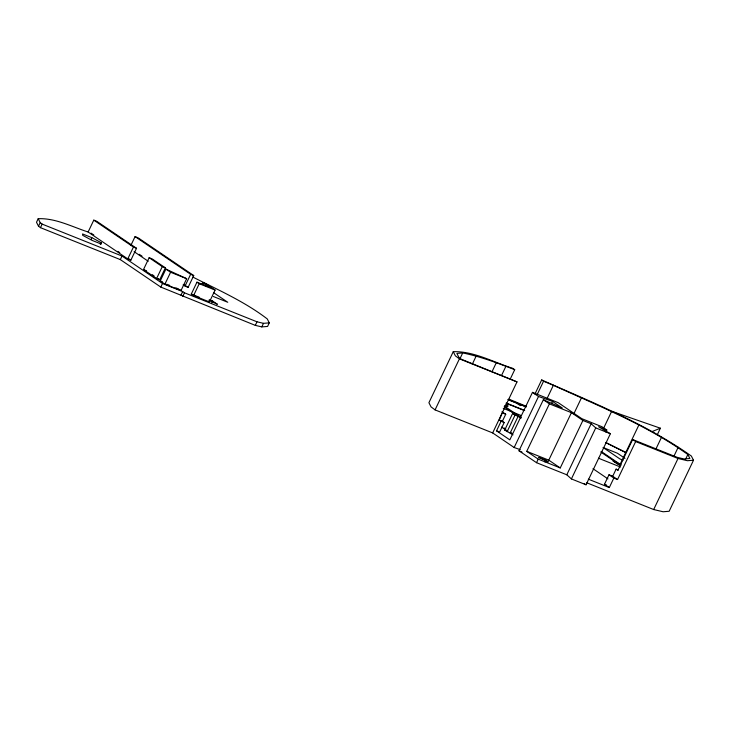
<?xml version="1.0" encoding="UTF-8"?>
<svg xmlns="http://www.w3.org/2000/svg" width="730" height="730" viewBox="0 0 730 730"><rect width="100%" height="100%" fill="white"/><g stroke="black" fill="none" stroke-linecap="round" stroke-linejoin="round"><path stroke-width="1.09" d="M88.12 232.003L93.787 220.141L96.716 221.263L136.528 248.282L130.862 260.154L127.768 258.913L88.12 232.003C71.878 226.738 55.535 218.005 38.197 218.699L36.5 222.267L38.508 226.209L40.46 227.669L120.313 259.597L160.792 287.072L255.299 325.37L261.796 326.894L267.582 326.438L269.279 322.879L267.271 318.937C244.596 301.536 218.142 289.974 192.82 277.044M38.508 226.209L40.205 222.65L38.197 218.699M40.46 227.669L42.157 224.11L40.205 222.65M90.995 239.44L91.843 237.661L101.187 242.707L101.26 244.048L91.989 240.343L82.645 235.297L82.572 233.956L91.843 237.661M100.338 244.486L101.187 242.707M120.313 259.597L122.01 256.038L42.157 224.11M130.825 245.508L135.068 236.611L138.335 237.962L193.733 275.566L188.075 287.428L183.102 284.919M127.768 258.913L133.435 247.05L93.787 220.141M143.482 269.58L149.139 257.708L152.232 258.94L165.372 267.855L159.706 279.727L156.621 278.495L143.482 269.58L146.566 270.812M156.621 278.495L162.279 266.623L149.139 257.708M160.244 280.95L165.902 269.087L186.661 278.687L181.004 290.558L164.925 284.134L160.244 280.95L162.306 281.78M160.792 287.072L162.489 283.505L122.01 256.038M164.925 284.134L170.592 272.263L165.902 269.087M184.982 286.196L190.639 274.325L135.068 236.611M180.967 295.139L182.664 291.58L162.489 283.505M182.783 296.371L184.48 292.812L182.664 291.58M202.73 282.528L205.814 283.76L215.094 290.056L209.437 301.928L193.569 295.586L191.296 294.044L196.963 282.172L209.738 287.282L202.73 282.528L201.781 284.508M193.569 295.586L199.226 283.714L196.963 282.172M211.727 302.795L212.576 301.015L209.483 299.774M255.299 325.37L256.996 321.802L263.493 323.335L269.279 322.879M261.796 326.894L263.493 323.335M510.37 378.797L514.705 369.699L512.624 368.285C493.243 362.144 473.943 351.13 453.257 351.668L428.911 402.704L431.038 406.884L435.071 409.895L492.659 432.926L514.166 447.517L520.198 449.643M435.071 409.895L459.416 358.85L455.383 355.838L453.257 351.668M459.827 359.005L462.72 352.937C480.605 356.605 497.732 363.102 514.705 369.699M472.301 364.188L476.161 356.103M491.983 371.798L496.318 362.701M501.565 375.412L505.908 366.305M492.659 432.926L517.004 381.881L461.351 359.224L458.905 357.39L456.88 353.402L462.72 352.937M501.063 421.347L496.537 430.837L499.621 432.078L504.156 422.579L499.247 420.115L502.286 412.742M504.156 422.579L502.34 421.347L505.735 414.229L502.003 411.693M513.008 434.843L504.704 430.061L512.624 413.445L515.718 414.676L504.165 406.838M507.113 431.704L515.042 415.087L512.624 413.445M510.206 432.936L518.136 416.319L515.042 415.087M605.836 432.041L606.803 430.016L601.967 426.74L581.792 418.664L558.231 402.677L532.471 392.375L509.823 439.862L496.537 430.837M534.908 394.1L541.66 379.947C592.733 402.595 645.539 423.655 691.374 456.058L693.5 460.238L669.154 511.274L663.095 511.757L653.678 509.54L586.756 482.776M537.28 394.373L543.558 381.233L541.66 379.947M514.166 447.517L538.512 396.481L532.471 392.375M606.803 430.016L598.563 426.721L610.38 433.739L586.035 484.784L571.408 478.926L566.799 474.792L536.523 462.692L519.003 450.802L543.348 399.757L562.246 407.988L552.583 401.427L538.512 396.481M547.089 398.443L553.358 385.294C599.138 406.172 646.698 425.134 687.852 454.507L689.886 458.504L684.037 458.96L677.358 457.391L632.636 439.506L617.918 470.366L616.102 469.135L612.707 476.261L617.543 479.537L635.657 441.559L632.636 439.506M549.389 403.854L571.426 412.669L582.896 420.462L560.257 467.939L538.22 459.124L526.741 451.341L549.389 403.854L543.348 399.757M551.606 403.471L552.583 401.427M536.523 462.692L538.22 459.124M545.009 462.026L545.858 460.247L538.722 457.391L548.276 461.889L545.858 460.247M560.257 467.939L548.777 460.146L571.426 412.669M573.826 413.837L581.545 397.658M566.799 474.792L591.145 423.756L582.896 420.462M571.408 478.926L595.753 427.889L591.145 423.756M603.336 428.811L611.539 411.62M609.002 474.774L613.83 478.059L609.304 487.558L604.467 484.273L609.002 474.774L612.707 476.261M620.016 464.563L638.814 425.152M657.484 434.341L660.404 428.218L611.822 411.318M655.722 449.434L661.508 437.297M673.845 456.387L678.188 447.289M653.678 509.54L678.024 458.495L687.441 460.712L693.5 460.238M685.443 459.562L687.852 454.507M651.863 431.64L660.404 428.218M459.416 358.85L517.004 381.881M635.657 441.559L678.024 458.495M595.753 427.889L610.38 433.739M133.435 247.05L136.528 248.282M507.87 399.474L526.412 406.884M508.372 399.803L525.837 406.793M190.639 274.325L193.733 275.566M506.173 403.033L524.715 410.442M506.337 403.352L524.295 410.534M162.279 266.623L165.372 267.855M505.817 405.688L507.879 406.51L507.806 405.168L505.936 404.165M170.592 272.263L186.661 278.687M199.226 283.714L215.094 290.056M504.731 406.081L506.793 406.902L504.941 405.643M503.244 408.344L521.375 415.598M623.046 460.192L619.952 458.96L603.044 447.481L617.461 453.248L624.98 458.349M213.333 296.499L227.76 302.266L213.662 292.703M502.651 412.988L505.735 414.229M620.938 465.521L617.845 464.28L613.017 461.004L620.81 464.563M166.75 284.226L169.743 285.43M175.738 287.821L178.731 289.016M191.296 294.044L199.162 297.192M598.454 458.212L620.527 467.036M184.48 292.812L256.996 321.802M499.247 420.115L502.34 421.347M616.102 469.135L618.201 469.974M504.704 430.061L507.788 431.302M613.83 478.059L617.543 479.537M526.741 451.341L548.777 460.146M604.467 484.273L606.53 485.094M588.343 479.172L609.304 487.558M508.956 399.173L526.558 406.391M543.558 381.233L553.358 385.294M519.003 450.802L521.986 452.098M605.59 442.435L625.792 452.454M605.453 442.48L625.464 452.408M584.219 483.698L586.035 484.784M601.201 451.441L620.819 464.755M600.899 452.098L620.555 465.439M516.594 403.097L520.335 405.634M504.631 406.291L521.302 417.615M518.136 416.319L520.937 418.217M592.979 468.715L607.953 478.88M504.111 427.944L505.972 429.204M510.598 432.342L512.451 433.602M501.574 427.077L505.123 429.486M212.576 301.015L217.412 304.291L208.816 300.185M139.248 254.296L142.058 256.212M184.316 284.882L188.075 287.428M134.119 251.677L148.245 261.267M179.489 289.536L181.004 290.558M91.049 233.135L93.832 235.023M117.904 251.357L119.757 252.616M129.009 258.894L130.862 260.154M152.205 274.635L154.076 275.904M157.835 278.459L159.706 279.727"/></g></svg>
